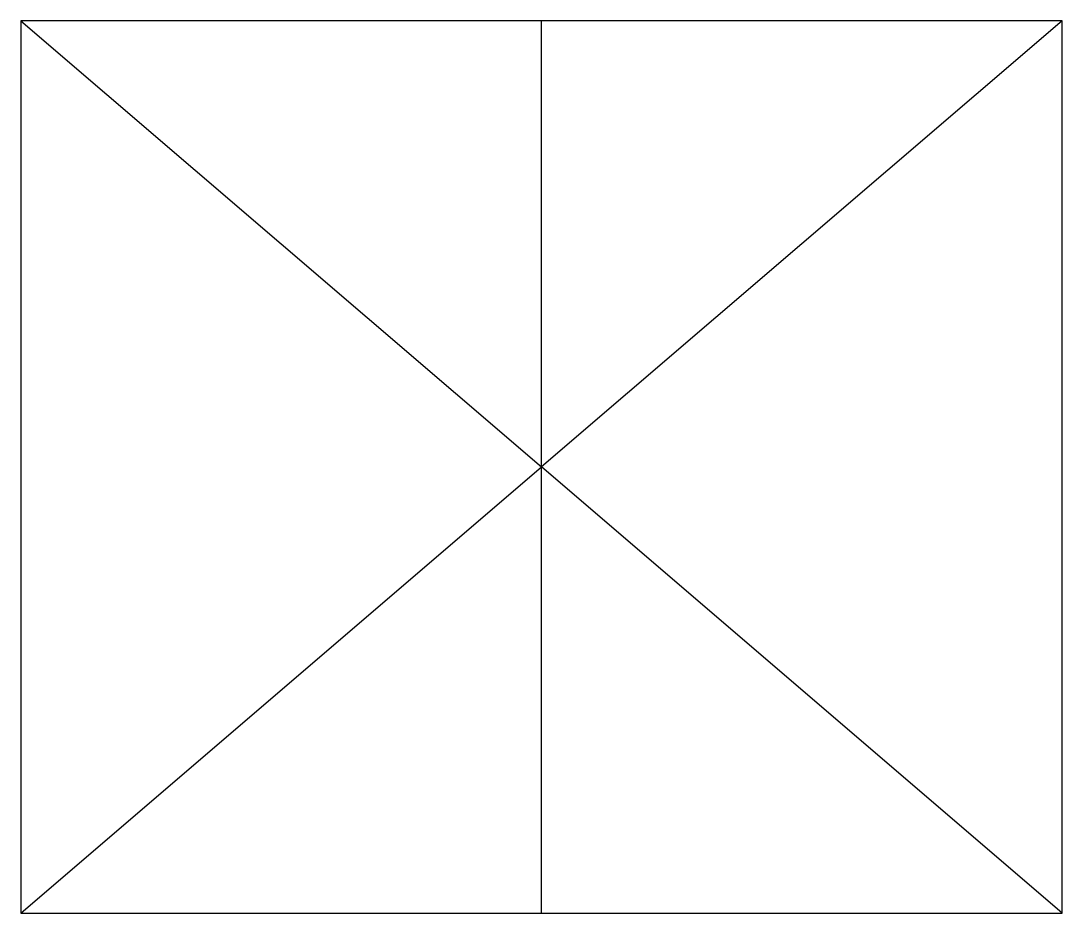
# Model space of a CAD drawing. Header units: metres. Extents: x 0 to 1400, y 0 to 1200.
import ezdxf

# ---------------------------------------------------------------- set-up
doc = ezdxf.new("R2010")
doc.units = ezdxf.units.M

msp = doc.modelspace()

# ---------------------------------------------------------------- linework, layer by layer
at = {"layer": 'FRAME'}
for p, q in [((1400, 1200), (0, 1200)), ((0, 1200), (0, 0)), ((700, 0), (700, 1200)), ((1400, 0), (1400, 1200)), ((0, 0), (1400, 0))]:
    msp.add_line(p, q, dxfattribs=at)
at = {"layer": 'OPENING_SYMBOL'}
for p in [(0, 1200), (1400, 1200), (0, 0), (1400, 0)]:
    msp.add_line(p, (700, 600), dxfattribs=at)

doc.saveas('drawing.dxf')
